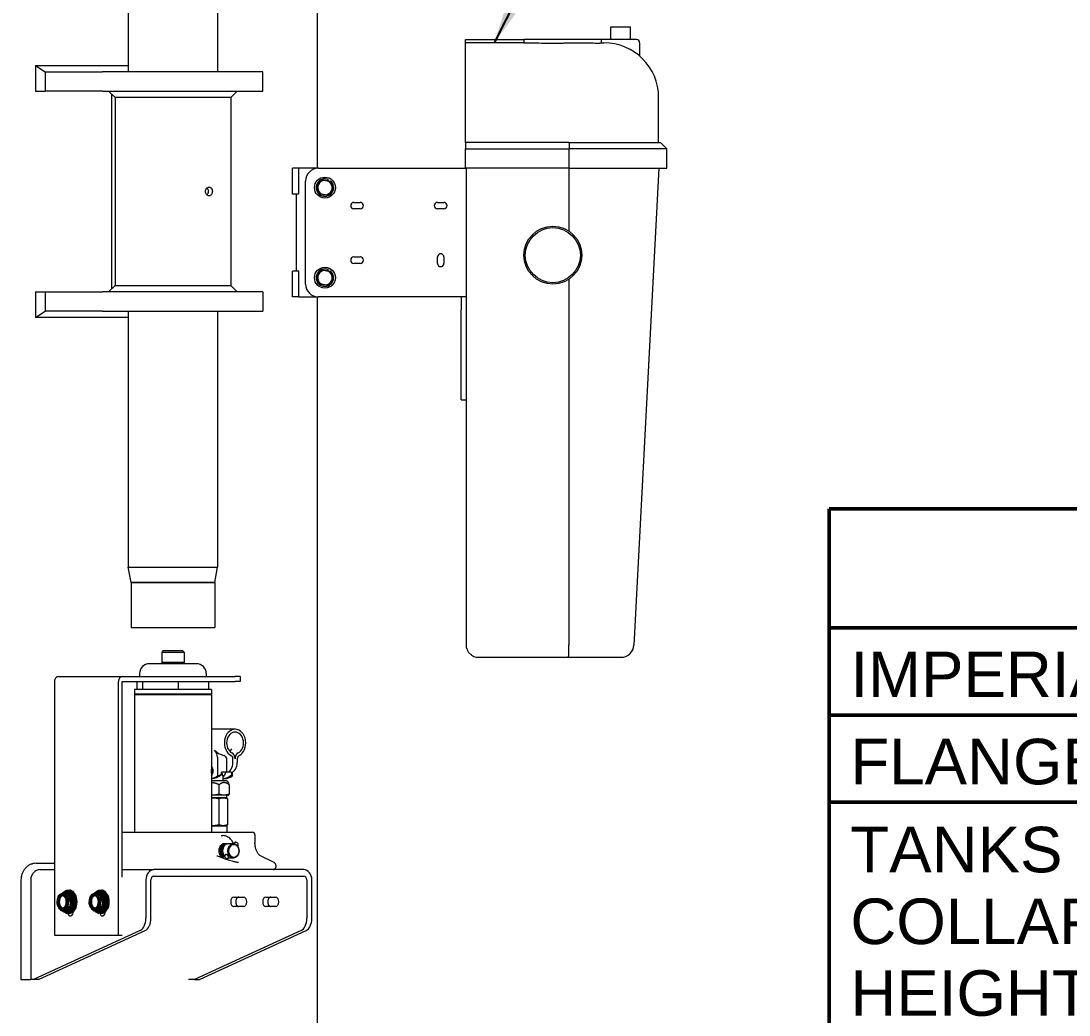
# Model space of a CAD drawing. Header units: inches. Extents: x 17 to 469, y 7 to 301.
# Drawn here: x 369.28 to 410.02, y 75.83 to 114.45 of the extents above; entities that cross this region are included whole.
import ezdxf
from ezdxf.enums import TextEntityAlignment as Align

# ---------------------------------------------------------------- set-up
doc = ezdxf.new("R2010")
doc.units = ezdxf.units.IN
doc.header["$LTSCALE"] = 14
doc.header["$MEASUREMENT"] = 0
doc.layers.get('0').update_dxf_attribs({"lineweight": 25})
for name, color, linetype, lineweight in [('Sketch Geometry(MEMCOR)', 7, 'Continuous', 50), ('Symbol (ANSI)', 7, 'Continuous', 25), ('Symbols(MEMCOR)', 7, 'Continuous', 25), ('Visible (ANSI)', 7, 'Continuous', 50)]:
    doc.layers.add(name, color=color, linetype=linetype, lineweight=lineweight)
doc.styles.add('MEMCOR', font='arial.ttf')
doc.styles.add('MEMCOR Medium', font='arial.ttf')
doc.dimstyles.new('Default (ANSI)$7', dxfattribs={"dimscale": 14, "dimtxt": 0.15, "dimasz": 0.098425, "dimexe": 0.125, "dimexo": 0.0625, "dimgap": 0.031496, "dimtad": 0, "dimtih": 1, "dimtoh": 1, "dimdec": 4, "dimrnd": 1e-08, "dimzin": 3, "dimdsep": 46, "dimlunit": 5, "dimtxsty": 'MEMCOR Medium', "dimcen": 0.09, "dimdle": 0.393701, "dimclrd": 256, "dimclre": 256, "dimclrt": 256, "dimadec": 0, "dimazin": 1, "dimtfac": 0.8, "dimtofl": 0, "dimtmove": 0, "dimatfit": 3, "dimfxl": 1, "dimfrac": 1, "dimtolj": 1, "dimtzin": 4, "dimlwd": -1, "dimlwe": -1, "dimarcsym": 0})

# ---------------------------------------------------------------- blocks, each defined once
blk = doc.blocks.new('NOTES')
at = {"layer": 'Sketch Geometry(MEMCOR)'}
for p, q in [((-2.075, 1.85), (2.075, 1.85)), ((-2.075, -1.85), (-2.075, 1.85)), ((-2.075, 1.55), (2.075, 1.55)), ((-2.075, 1.33), (2.075, 1.33)), ((-2.075, 1.11), (2.075, 1.11)), ((-2.075, 1.11), (2.075, 1.11))]:
    blk.add_line(p, q, dxfattribs=at)
at = {"layer": 'Symbols(MEMCOR)', "color": 7, "insert": (-2.0218, 1.49), "char_height": 0.114972, "attachment_point": 1, "style": 'MEMCOR'}
blk.add_mtext('\\fArial|b0|i0;IMPERIAL CONNECTIONS', dxfattribs=at)
at = {"layer": 'Symbols(MEMCOR)', "color": 7, "insert": (-2.0218, 1.27), "char_height": 0.114972, "width": 3.913787, "attachment_point": 1, "style": 'MEMCOR'}
blk.add_mtext('\\fArial|b0|i0;FLANGES CONFORM TO ANSI B16.5, CLASS 150', dxfattribs=at)
at = {"layer": 'Symbols(MEMCOR)', "color": 7, "insert": (-2.0218, 1.048), "char_height": 0.114972, "width": 4.125148, "attachment_point": 1, "line_spacing_factor": 0.944221, "style": 'MEMCOR'}
blk.add_mtext('\\fArial|b0|i0;TANKS ARE SHIPPED WITH LEGS IN THE COLLAPSED POSITION TO REDUCE OVERALL HEIGHT AND ASSIST TANK ACCESS. TANK MUST BE INSTALLED WITH LEGS IN EXTENDED POSITION.', dxfattribs=at)
at = {"layer": 'Symbols(MEMCOR)', "color": 7, "style": 'MEMCOR'}
for tag, p in [('@Special_Notes', (-2.0218, -1.4827)), ('@Special_Notes1', (-2.0218, -1.6773))]:
    blk.add_attdef(tag, text='', height=0.115, dxfattribs=at).set_placement(p, align=Align.TOP_LEFT)

msp = doc.modelspace()

# ---------------------------------------------------------------- linework, layer by layer
at = {"layer": 'Visible (ANSI)', "linetype": 'Continuous', "lineweight": 18}
for p, q in [((373.450373, 122.979368), (373.450373, 112.479368)), ((376.920373, 122.979368), (376.920373, 112.479368)), ((380.801093, 108.729368), (380.801093, 116.229368)), ((392.203096, 113.729368), (392.203096, 114.229368)), ((392.203096, 114.229368), (392.953096, 114.229368)), ((392.953096, 114.229368), (392.953096, 113.729368)), ((386.564462, 113.729368), (388.822904, 113.729368)), ((386.564462, 113.604368), (386.564462, 113.729368)), ((391.828096, 113.729368), (388.822904, 113.729368)), ((388.822904, 113.729368), (388.822904, 113.601685)), ((391.828096, 113.729368), (391.828096, 113.600494)), ((393.203096, 113.729368), (391.828096, 113.729368)), ((386.564462, 111.479368), (386.564462, 113.604368)), ((387.679262, 113.604368), (386.564462, 113.604368)), ((391.828096, 113.604368), (391.940727, 113.604368)), ((393.328096, 113.604368), (393.328096, 113.088974)), ((369.844239, 112.727972), (369.844239, 111.729368)), ((369.844239, 112.727972), (373.450373, 112.727972)), ((369.844239, 112.727972), (370.223395, 112.479368)), ((370.223395, 112.479368), (372.448909, 112.479368)), ((370.223395, 112.479368), (370.223395, 111.729368)), ((378.685373, 112.479368), (372.448909, 112.479368)), ((378.685373, 111.729368), (378.685373, 112.479368)), ((369.844239, 111.729368), (370.223395, 111.729368)), ((372.448909, 111.729368), (370.223395, 111.729368)), ((372.448909, 111.729368), (378.685373, 111.729368)), ((372.935373, 111.479368), (372.685373, 111.729368)), ((377.435373, 111.479368), (377.685373, 111.729368)), ((372.807765, 104.05176), (372.807765, 111.606976)), ((372.935373, 111.479368), (372.935373, 104.179368)), ((377.435373, 111.479368), (372.935373, 111.479368)), ((377.435373, 111.479368), (377.435373, 104.179368)), ((386.564462, 109.729368), (386.564462, 111.479368)), ((394.065727, 109.729368), (394.065727, 111.479368)), ((386.564462, 109.729368), (386.564462, 109.479368)), ((390.580869, 109.729368), (386.564462, 109.729368)), ((390.580869, 109.729368), (394.137127, 109.729368)), ((394.137127, 109.729368), (394.387127, 109.479368)), ((386.564462, 108.729368), (386.564462, 109.479368)), ((386.564462, 109.479368), (390.592855, 109.479368)), ((390.592855, 108.729368), (390.592855, 109.479368)), ((394.387127, 109.479368), (390.592855, 109.479368)), ((394.387127, 108.729368), (394.387127, 109.479368)), ((380.082462, 108.729368), (379.839349, 108.729368)), ((379.839349, 107.729368), (379.839349, 108.729368)), ((380.844654, 108.729368), (380.082462, 108.729368)), ((380.082462, 107.729368), (380.082462, 108.729368)), ((380.844654, 108.729368), (386.203096, 108.729368)), ((386.203096, 108.729368), (386.564462, 108.729368)), ((390.592855, 108.729368), (386.564462, 108.729368)), ((386.578096, 108.729368), (386.578096, 106.324357)), ((390.578096, 108.729368), (390.578096, 106.289782)), ((390.592855, 108.729368), (394.387127, 108.729368)), ((394.078096, 108.729368), (393.103029, 90.203089)), ((380.344654, 104.229368), (380.344654, 108.229368)), ((381.226123, 108.292922), (381.197969, 108.245492)), ((381.295919, 108.226348), (381.306955, 108.24494)), ((380.082462, 107.729368), (379.839349, 107.729368)), ((379.969654, 107.729368), (379.969654, 104.729368)), ((382.219654, 107.404368), (382.469654, 107.404368)), ((382.469654, 107.154368), (382.219654, 107.154368)), ((385.469654, 107.404368), (385.719654, 107.404368)), ((385.719654, 107.154368), (385.469654, 107.154368)), ((386.578096, 106.324357), (386.578096, 103.729368)), ((382.219654, 105.284368), (382.469654, 105.284368)), ((385.469654, 105.034368), (385.469654, 105.284368)), ((385.719654, 105.284368), (385.719654, 105.034368)), ((380.082462, 104.729368), (379.839349, 104.729368)), ((379.839349, 103.729368), (379.839349, 104.729368)), ((380.082462, 103.729368), (380.082462, 104.729368)), ((381.226123, 104.792922), (381.197969, 104.745492)), ((381.295919, 104.726348), (381.306955, 104.74494)), ((382.469654, 105.034368), (382.219654, 105.034368)), ((390.578096, 104.418954), (390.578096, 90.209686)), ((369.844239, 103.929368), (370.223395, 103.929368)), ((369.844239, 103.929368), (369.844239, 102.930765)), ((370.223395, 103.929368), (372.448909, 103.929368)), ((370.223395, 103.929368), (370.223395, 103.179368)), ((378.685373, 103.929368), (372.448909, 103.929368)), ((372.935373, 104.179368), (372.685373, 103.929368)), ((372.935373, 104.179368), (377.435373, 104.179368)), ((377.435373, 104.179368), (377.685373, 103.929368)), ((378.685373, 103.929368), (378.685373, 103.179368)), ((380.082462, 103.729368), (379.839349, 103.729368)), ((380.082462, 103.729368), (380.844654, 103.729368)), ((380.801093, 51.479368), (380.801093, 103.729368)), ((386.203096, 103.729368), (380.844654, 103.729368)), ((386.578096, 103.729368), (386.203096, 103.729368)), ((386.390596, 103.729368), (386.390596, 103.229368)), ((386.578096, 103.729368), (386.578096, 90.229368)), ((369.844239, 102.930765), (370.223395, 103.179368)), ((372.448909, 103.179368), (370.223395, 103.179368)), ((372.448909, 103.179368), (378.685373, 103.179368)), ((373.450373, 103.179368), (373.450373, 93.229368)), ((376.920373, 103.179368), (376.920373, 93.229368)), ((386.390596, 100.229368), (386.390596, 103.229368)), ((373.450373, 102.930765), (369.844239, 102.930765)), ((386.390596, 99.729368), (386.390596, 100.229368)), ((386.390596, 99.729368), (386.578096, 99.729368)), ((373.450373, 93.229368), (376.920373, 93.229368)), ((373.450373, 93.229368), (376.909459, 93.229368)), ((373.560373, 92.639368), (373.450373, 93.229368)), ((376.810373, 92.639368), (376.920373, 93.229368)), ((376.909459, 93.229368), (376.920373, 93.229368)), ((373.560373, 92.639368), (376.810373, 92.639368)), ((373.560373, 92.639368), (373.560373, 90.889368)), ((376.810373, 92.639368), (373.560373, 92.639368)), ((376.810373, 92.639368), (376.810373, 90.889368)), ((373.560373, 90.889368), (376.810373, 90.889368)), ((390.578096, 90.209686), (390.578096, 90.209647)), ((374.797873, 89.979368), (374.747873, 89.929368)), ((374.747873, 89.929368), (375.622873, 89.929368)), ((374.747873, 89.929368), (374.747873, 89.529368)), ((375.572873, 89.979368), (374.797873, 89.979368)), ((375.572873, 89.979368), (375.622873, 89.929368)), ((375.622873, 89.929368), (375.622873, 89.529368)), ((387.078096, 89.729368), (390.563171, 89.729368)), ((390.563171, 89.729368), (392.60372, 89.729368)), ((376.103999, 89.479368), (374.266748, 89.479368)), ((375.622873, 89.529368), (374.747873, 89.529368)), ((374.797873, 89.479368), (374.747873, 89.529368)), ((375.572873, 89.479368), (375.622873, 89.529368)), ((370.724987, 88.979368), (373.218868, 88.979368)), ((373.218868, 88.979368), (377.605084, 88.979368)), ((373.891748, 89.104368), (373.891748, 88.979368)), ((376.478999, 89.104368), (376.478999, 88.979368)), ((377.793349, 88.979368), (377.605084, 88.979368)), ((377.793349, 88.979368), (377.793349, 88.791868)), ((370.578359, 88.791829), (370.578359, 78.931759)), ((373.072241, 78.931759), (373.072241, 88.791829)), ((373.218837, 81.19029), (373.218837, 88.791829)), ((373.218868, 88.791868), (377.605084, 88.791868)), ((374.017489, 88.479368), (373.691623, 88.479368)), ((373.691623, 88.479368), (373.691623, 88.291868)), ((373.794894, 88.479368), (373.794894, 88.791868)), ((374.017489, 88.479368), (374.017489, 88.791868)), ((375.407968, 88.479368), (374.017489, 88.479368)), ((375.407968, 88.479368), (375.407968, 88.791868)), ((376.575852, 88.479368), (375.407968, 88.479368)), ((376.575852, 88.479368), (376.575852, 88.791868)), ((376.679123, 88.479368), (376.575852, 88.479368)), ((376.679123, 88.479368), (376.679123, 88.291868)), ((377.793349, 88.791868), (377.605084, 88.791868)), ((376.679123, 88.291868), (373.691623, 88.291868)), ((376.679123, 88.271868), (373.691623, 88.271868)), ((373.691623, 88.271868), (373.691623, 82.935618)), ((373.816623, 88.271868), (373.816623, 88.291868)), ((376.554123, 88.271868), (376.554123, 88.291868)), ((376.679123, 88.271868), (376.679123, 82.935618)), ((377.601954, 86.935618), (376.679123, 86.935618)), ((376.918524, 85.848715), (376.918524, 85.121195)), ((377.28215, 85.270618), (377.28215, 85.78141)), ((377.515951, 85.645618), (377.515951, 85.78141)), ((377.687957, 85.78141), (377.687957, 85.645618)), ((377.073109, 85.174717), (377.073109, 85.270618)), ((377.28215, 85.270618), (377.073109, 85.270618)), ((377.454156, 85.270618), (377.28215, 85.270618)), ((377.454156, 85.270618), (377.477715, 85.270618)), ((377.477715, 85.174717), (377.477715, 85.270618)), ((377.495136, 85.121195), (377.495136, 85.276423)), ((376.679123, 85.020618), (376.698247, 85.020618)), ((377.27555, 84.935618), (376.679123, 84.935618)), ((376.6818, 85.020618), (376.6818, 84.935618)), ((376.975831, 84.780474), (376.975831, 84.412194)), ((377.1193, 85.137666), (377.1193, 84.935618)), ((377.1193, 85.020618), (377.188856, 85.020618)), ((377.27555, 84.935618), (377.34299, 84.855246)), ((377.370806, 84.780474), (377.370806, 84.412194)), ((376.740703, 84.373118), (376.679123, 84.373118)), ((377.173318, 84.373118), (376.740703, 84.373118)), ((377.33805, 84.373118), (377.173318, 84.373118)), ((377.27555, 84.273118), (377.27555, 84.373118)), ((377.33805, 84.373118), (377.34299, 84.37597)), ((376.763539, 84.273118), (376.679123, 84.273118)), ((377.134351, 84.273118), (376.763539, 84.273118)), ((376.965077, 84.239624), (376.965077, 83.219112)), ((377.27555, 84.273118), (377.134351, 84.273118)), ((377.27555, 84.273118), (377.279784, 84.270673)), ((377.303626, 84.239624), (377.303626, 83.219112)), ((376.679123, 83.185618), (376.763539, 83.185618)), ((376.763539, 83.185618), (377.134351, 83.185618)), ((377.134351, 83.185618), (377.27555, 83.185618)), ((377.27555, 83.185618), (377.279784, 83.188063)), ((377.27555, 83.185618), (377.27555, 82.935618)), ((373.218837, 82.935618), (374.91117, 82.935618)), ((374.91117, 82.935618), (378.273112, 82.935618)), ((377.061777, 82.801243), (377.119479, 82.801243)), ((378.373112, 82.835618), (378.373112, 82.535149)), ((377.187821, 82.488743), (377.181826, 82.488743)), ((377.235781, 82.488743), (377.229786, 82.488743)), ((377.28374, 82.488743), (377.277745, 82.488743)), ((377.537204, 82.488743), (377.325704, 82.488743)), ((377.600579, 82.54403), (377.556505, 82.487658)), ((377.726627, 82.44548), (377.694361, 82.404211)), ((377.225344, 82.064095), (377.151389, 81.969506)), ((377.351391, 81.965546), (377.283719, 81.878992)), ((377.537204, 81.926243), (377.349684, 81.926243)), ((378.600039, 82.012498), (379.101804, 81.768029)), ((369.864674, 81.72648), (370.578359, 81.72648)), ((379.180117, 81.63029), (379.180117, 81.579368)), ((369.278445, 81.079368), (369.278445, 77.213572)), ((369.661176, 81.079368), (369.661176, 77.213572)), ((370.02138, 81.479368), (370.578359, 81.479368)), ((373.218837, 81.479368), (374.448282, 81.479368)), ((374.135543, 81.079368), (374.135543, 79.59087)), ((374.331005, 79.59087), (374.331005, 81.079368)), ((380.274287, 81.479368), (374.448282, 81.479368)), ((374.448282, 81.229368), (380.274287, 81.229368)), ((380.391565, 81.079368), (380.391565, 79.59087)), ((380.587026, 79.59087), (380.587026, 81.079368)), ((377.546981, 80.416868), (377.93665, 80.416868)), ((378.793922, 80.416868), (379.183591, 80.416868)), ((371.31873, 79.917541), (371.31873, 79.869259)), ((372.565671, 79.917541), (372.565671, 79.869259)), ((377.93665, 80.041868), (377.546981, 80.041868)), ((379.183591, 80.041868), (378.793922, 80.041868)), ((373.909335, 79.110056), (369.765016, 77.213572)), ((369.960478, 77.213572), (374.104797, 79.110056)), ((380.165357, 79.110056), (376.021038, 77.213572)), ((376.216499, 77.213572), (380.360818, 79.110056)), ((370.578359, 78.931759), (373.072241, 78.931759)), ((373.072241, 78.931759), (373.206572, 78.931759)), ((369.278445, 77.213572), (369.661176, 77.213572)), ((369.765016, 77.213572), (369.661176, 77.213572)), ((369.960478, 77.213572), (369.765016, 77.213572)), ((376.021038, 77.213572), (375.790532, 77.213572)), ((376.021038, 77.213572), (376.216499, 77.213572))]:
    msp.add_line(p, q, dxfattribs=at)
at = {"layer": 'Visible (ANSI)'}
for p, q in [((371.125047, 80.54356), (370.974227, 80.54356)), ((371.156628, 80.635368), (371.09408, 80.635368)), ((371.269434, 80.316295), (371.118614, 80.316295)), ((371.125047, 80.54356), (371.197241, 80.429928)), ((371.197241, 80.429928), (371.269434, 80.316295)), ((371.269434, 80.316295), (371.244176, 80.159199)), ((372.371988, 80.54356), (372.221168, 80.54356)), ((372.403569, 80.635368), (372.341021, 80.635368)), ((372.516375, 80.316295), (372.365555, 80.316295)), ((372.371988, 80.54356), (372.444181, 80.429928)), ((372.444181, 80.429928), (372.516375, 80.316295)), ((372.516375, 80.316295), (372.491117, 80.159199)), ((371.024015, 79.915176), (370.873195, 79.915176)), ((371.121467, 79.95864), (371.024015, 79.915176)), ((371.218918, 80.002104), (371.068098, 80.002104)), ((371.218918, 80.002104), (371.121467, 79.95864)), ((371.244176, 80.159199), (371.218918, 80.002104)), ((372.270956, 79.915176), (372.120136, 79.915176)), ((372.368407, 79.95864), (372.270956, 79.915176)), ((372.465859, 80.002104), (372.315039, 80.002104)), ((372.465859, 80.002104), (372.368407, 79.95864)), ((372.491117, 80.159199), (372.465859, 80.002104)), ((371.156628, 79.823368), (371.09408, 79.823368)), ((372.403569, 79.823368), (372.341021, 79.823368))]:
    msp.add_line(p, q, dxfattribs=at)
at = {"layer": 'Visible (ANSI)', "linetype": 'Continuous', "lineweight": 18}
for centre, radius in [((381.094654, 107.979368), 0.406), ((389.953096, 105.354368), 1.125), ((389.953096, 105.354368), 1.069494), ((381.094654, 104.479368), 0.406)]:
    msp.add_circle(centre, radius, dxfattribs=at)
for centre, radius, start, end in [((393.203096, 113.604368), 0.125, 0, 90), ((391.940727, 111.479368), 2.125, 0, 90), ((380.844654, 108.229368), 0.5, 90, 180), ((381.094654, 107.979368), 0.34, 67.2522657, 51.3607793), ((381.094654, 107.979368), 0.281, 138.9411326, 198.9411326), ((381.094654, 107.979368), 0.281, 78.9411326, 138.9411326), ((381.094654, 107.979368), 0.281, 18.9411326, 78.9411326), ((381.094654, 107.979368), 0.281, 318.9411326, 18.9411326), ((381.094654, 107.979368), 0.281, 198.9411326, 258.9411326), ((381.094654, 107.979368), 0.281, 258.9411326, 318.9411326), ((382.219654, 107.279368), 0.125, 90, 270), ((382.469654, 107.279368), 0.125, 270, 90), ((385.469654, 107.279368), 0.125, 90, 270), ((385.719654, 107.279368), 0.125, 270, 90), ((382.219654, 105.159368), 0.125, 90, 270), ((382.469654, 105.159368), 0.125, 270, 90), ((385.594654, 105.284368), 0.125, 0, 180), ((381.094654, 104.479368), 0.34, 67.2522657, 51.3607793), ((381.094654, 104.479368), 0.281, 78.9411326, 138.9411326), ((381.094654, 104.479368), 0.281, 18.9411326, 78.9411326), ((385.594654, 105.034368), 0.125, 180, 0), ((381.094654, 104.479368), 0.281, 138.9411326, 198.9411326), ((381.094654, 104.479368), 0.281, 198.9411326, 258.9411326), ((381.094654, 104.479368), 0.281, 258.9411326, 318.9411326), ((381.094654, 104.479368), 0.281, 318.9411326, 18.9411326), ((380.844654, 104.229368), 0.5, 180, 270), ((392.60372, 90.229368), 0.5, 270, 356.9872125), ((374.266748, 89.104368), 0.375, 90, 180), ((376.103999, 89.104368), 0.375, 0, 90), ((378.273112, 82.835618), 0.1, 0, 90), ((379.080117, 81.579368), 0.1, 270, 0)]:
    msp.add_arc(centre, radius, start, end, dxfattribs=at)
for centre, major_axis, ratio, start_param, end_param in [((387.679262, 111.479368), (22.766058, 0), 0.093340709, 1.520540653, 1.570796327), ((370.724987, 88.791829), (0, 0.187539), 0.781847028, 0, 1.570796327), ((373.218868, 88.791829), (0, 0.187539), 0.781847028, 0, 1.570796327), ((373.218868, 88.791829), (0, 0.0000394), 0.781847028, 0, 1.570796327), ((377.601954, 86.404368), (0, -0.53125), 0.781847028, 0.381636227, 5.90154908), ((377.601954, 86.404368), (0, -0.42125), 0.781847028, 0.381636227, 5.90154908), ((377.436735, 86.404368), (0.746575, 0), 0.711583053, 3.710622245, 4.330752753), ((376.215865, 85.848715), (0.702659, 0), 0.711583053, 0, 0.569029591), ((377.406492, 85.78141), (0, 0.25), 0.781847028, 4.71238898, 5.90154908), ((377.797416, 85.78141), (0, 0.25), 0.781847028, 0.381636227, 1.570796327), ((377.085405, 85.78141), (0.196744, 0), 0.711583053, 0, 1.1891601), ((377.28215, 85.645618), (0, -0.375), 0.623470308, 0, 1.570796327), ((377.406492, 85.78141), (0, 0.14), 0.781847028, 4.71238898, 5.90154908), ((377.454156, 85.645618), (0, -0.375), 0.623470308, 0, 1.570796327), ((377.797416, 85.78141), (0, 0.14), 0.781847028, 0.381636227, 1.570796327), ((376.612244, 85.308695), (0, -0.21875), 0.623470308, 0.512518359, 2.629074294), ((376.548719, 85.308695), (0, -0.21875), 0.623470308, 1.273575503, 1.86801715), ((376.698247, 86.270618), (0, -1.25), 0.623470308, 0, 0.50179497), ((376.228162, 86.270618), (1.756647, 0), 0.711583054, 5.116280817, 5.214183953), ((376.90055, 85.308695), (0.206475, -0.206475), 0.349901141, 0.336586746, 0.998464863), ((377.102853, 85.308695), (0, -0.21875), 0.623470308, 0.120888034, 1.395839241), ((377.102853, 86.270618), (0, -1.25), 0.623470308, 0.021105483, 0.50179497), ((377.572939, 86.270618), (0, 1.25), 0.15837672, 2.63979766, 2.737700795), ((376.612244, 86.270618), (0, -1.25), 0.623470308, 0.085921055, 0.403891833), ((377.188856, 86.270618), (0, -1.25), 0.623470308, 0, 0.403891833), ((377.663603, 82.494755), (0.063024, -0.049275), 0.440860083, 0, 3.141592633), ((377.214413, 81.920231), (0.063024, -0.049275), 0.440860083, 0.263904863, 4.216247104), ((374.448282, 81.079368), (0, 0.4), 0.781847028, 0, 1.570796327), ((374.448282, 81.079368), (0, 0.15), 0.781847028, 0, 1.570796327), ((380.274287, 81.079368), (0, 0.4), 0.781847028, 4.71238898, 6.283185307), ((380.274287, 81.079368), (0, 0.15), 0.781847028, 4.71238898, 6.283185307), ((371.20183, 80.494259), (0, 0.1875), 0.623470308, 5.000096237, 7.002005015), ((372.44877, 80.494259), (0, 0.1875), 0.623470308, 5.000096237, 7.002005015), ((377.546981, 80.229368), (0, -0.1875), 0.623470308, 3.141592654, 6.283185307), ((377.742443, 80.229368), (0, 0.1875), 0.623470308, 0, 3.141592654), ((377.93665, 80.229368), (0, 0.1875), 0.623470308, 3.141592654, 6.283185307), ((378.793922, 80.229368), (0, -0.1875), 0.623470308, 3.141592654, 6.283185307), ((378.989384, 80.229368), (0, 0.1875), 0.623470308, 0, 3.141592654), ((379.183591, 80.229368), (0, 0.1875), 0.623470308, 3.141592654, 6.283185307), ((371.20183, 79.869259), (0, -0.1875), 0.623470308, 4.959101866, 7.853981634), ((372.44877, 79.869259), (0, -0.1875), 0.623470308, 4.959101866, 7.853981634), ((373.823808, 79.59087), (0, -0.5), 0.623470308, 0.277922798, 1.570796327), ((374.019269, 79.59087), (0, -0.5), 0.623470308, 0.277922798, 1.570796327), ((380.079829, 79.59087), (0, -0.5), 0.623470308, 0.277922798, 1.570796327), ((380.275291, 79.59087), (0, -0.5), 0.623470308, 0.277922798, 1.570796327)]:
    msp.add_ellipse(centre, major_axis=major_axis, ratio=ratio, start_param=start_param, end_param=end_param, dxfattribs=at)
for centre, major_axis in [((377.537204, 82.207493), (0, -0.28125)), ((377.555909, 82.207493), (0, 0.25125))]:
    msp.add_ellipse(centre, major_axis=major_axis, ratio=0.781847028, dxfattribs=at)
at = {"layer": 'Visible (ANSI)'}
for centre, major_axis, start_param, end_param in [((371.09408, 80.229368), (0, 0.406), 2.455727496, 7.036934419), ((372.341021, 80.229368), (0, 0.406), 2.455727496, 7.036934419), ((370.904088, 80.229368), (0, -0.281), 4.460007672, 5.507205223), ((370.904088, 80.229368), (0, 0.281), 0.271217467, 1.318415019), ((370.904088, 80.229368), (0, 0.281), 5.507205223, 6.554402775), ((370.904088, 80.229368), (0, 0.281), 4.460007672, 5.507205223), ((371.156628, 80.229368), (0, 0.406), 3.141592654, 6.283185307), ((371.09408, 80.229368), (0, 0.281), 5.109219908, 5.905190539), ((371.09408, 80.229368), (0, -0.281), 0.849257209, 1.787572828), ((372.151029, 80.229368), (0, -0.281), 4.460007672, 5.507205223), ((372.151029, 80.229368), (0, 0.281), 0.271217467, 1.318415019), ((372.151029, 80.229368), (0, 0.281), 5.507205223, 6.554402775), ((372.151029, 80.229368), (0, 0.281), 4.460007672, 5.507205223), ((372.403569, 80.229368), (0, 0.406), 3.141592654, 6.283185307), ((372.341021, 80.229368), (0, 0.281), 5.109219908, 5.905190539), ((372.341021, 80.229368), (0, -0.281), 0.849257209, 1.787572828), ((370.904088, 80.229368), (0, -0.281), 5.507205223, 6.554402775), ((370.904088, 80.229368), (0, -0.281), 0.271217467, 1.318415019), ((371.09408, 80.229368), (0, -0.281), 0.026087156, 0.516347778), ((372.151029, 80.229368), (0, -0.281), 5.507205223, 6.554402775), ((372.151029, 80.229368), (0, -0.281), 0.271217467, 1.318415019), ((372.341021, 80.229368), (0, -0.281), 0.026087156, 0.516347778)]:
    msp.add_ellipse(centre, major_axis=major_axis, ratio=0.623470308, start_param=start_param, end_param=end_param, dxfattribs=at)
at = {"layer": 'Visible (ANSI)', "linetype": 'Continuous', "lineweight": 18}
for points, knots in [([(388.822904, 113.601685), (388.905889, 113.60111), (388.989058, 113.600505), (389.370176, 113.597838), (389.6676, 113.596213), (389.953933, 113.596213), (390.068285, 113.596213), (390.187351, 113.596453), (390.308326, 113.596973)], [26.213517074, 26.213517074, 26.213517074, 26.213517074, 26.824810769, 26.824810769, 29.016237352, 29.016237352, 29.016237352, 29.891417752, 29.891417752, 29.891417752, 29.891417752]), ([(390.308326, 113.596973), (390.365647, 113.59728), (390.422699, 113.59763), (390.522757, 113.598571), (390.56557, 113.59905), (390.60771, 113.599553)], [-55.1561514955, -55.1561514955, -55.1561514955, -55.1561514955, -54.7075950751, -54.7075950751, -54.3637081452, -54.3637081452, -54.3637081452, -54.3637081452]), ([(390.60771, 113.599553), (390.650914, 113.600091), (390.693814, 113.600459), (391.021034, 113.602702), (391.272398, 113.601027), (391.547979, 113.597957), (391.635699, 113.596645), (391.739792, 113.596139), (391.772231, 113.596267), (391.811229, 113.597572), (391.822351, 113.598443), (391.827536, 113.599853), (391.828096, 113.600173), (391.828096, 113.600494)], [-37.914858437, -37.914858437, -37.914858437, -37.914858437, -37.674676988, -37.674676988, -36.064935499, -36.064935499, -35.345048353, -35.345048353, -34.968662607, -34.968662607, -34.699552539, -34.699552539, -34.624049898, -34.624049898, -34.624049898, -34.624049898]), ([(376.588181, 107.657493), (376.571301, 107.657493), (376.553087, 107.66181), (376.519208, 107.679353), (376.503554, 107.692579), (376.478671, 107.723089), (376.467782, 107.742411), (376.453292, 107.784755), (376.449703, 107.807778), (376.449703, 107.850958), (376.453292, 107.873982), (376.467782, 107.916325), (376.478671, 107.935647), (376.503554, 107.966157), (376.519208, 107.979384), (376.553087, 107.996927), (376.571301, 108.001243), (376.588181, 108.001243)], [0.658064209, 0.658064209, 0.658064209, 0.658064209, 0.822580166, 0.822580166, 0.987096123, 0.987096123, 1.15161227, 1.15161227, 1.316128418, 1.316128418, 1.480644565, 1.480644565, 1.645160712, 1.645160712, 1.809676669, 1.809676669, 1.974192626, 1.974192626, 1.974192626, 1.974192626]), ([(376.568338, 107.829368), (376.568338, 107.85096), (376.565203, 107.873985), (376.552353, 107.916328), (376.542627, 107.935648), (376.525578, 107.958561), (376.519087, 107.965708), (376.511996, 107.972037)], [0, 0, 0, 0, 0.1645336651, 0.1645336651, 0.3290673301, 0.3290673301, 0.4116756499, 0.4116756499, 0.4116756499, 0.4116756499]), ([(376.588181, 108.001243), (376.605061, 108.001243), (376.622849, 107.996927), (376.655183, 107.979384), (376.669742, 107.966157), (376.692567, 107.935647), (376.70236, 107.916325), (376.715302, 107.873982), (376.718462, 107.850958), (376.718462, 107.829368), (376.718462, 107.807778), (376.715302, 107.784755), (376.70236, 107.742411), (376.692567, 107.723089), (376.669742, 107.692579), (376.655183, 107.679353), (376.622849, 107.66181), (376.605061, 107.657493), (376.588181, 107.657493)], [1.974192626, 1.974192626, 1.974192626, 1.974192626, 2.138708584, 2.138708584, 2.303224541, 2.303224541, 2.467740688, 2.467740688, 2.632256835, 2.632256835, 2.632256835, 2.796772982, 2.796772982, 2.961289129, 2.961289129, 3.125805087, 3.125805087, 3.290321044, 3.290321044, 3.290321044, 3.290321044]), ([(376.511996, 107.686699), (376.519087, 107.693028), (376.525578, 107.700175), (376.542627, 107.723088), (376.552353, 107.742408), (376.565203, 107.784751), (376.568338, 107.807776), (376.568338, 107.829368)], [2.2208606017, 2.2208606017, 2.2208606017, 2.2208606017, 2.3034689215, 2.3034689215, 2.4680025866, 2.4680025866, 2.6325362516, 2.6325362516, 2.6325362516, 2.6325362516]), ([(386.578096, 90.229368), (386.578096, 90.225559), (386.57814, 90.22175), (386.578314, 90.214133), (386.578444, 90.210326), (386.578619, 90.206521)], [0, 0, 0, 0, 0.02179182287, 0.02179182287, 0.04358364573, 0.04358364573, 0.04358364573, 0.04358364573]), ([(386.578619, 90.206521), (386.579815, 90.180368), (386.583105, 90.154186), (386.597978, 90.08171), (386.614021, 90.038102), (386.654708, 89.959756), (386.678937, 89.925608), (386.733767, 89.864376), (386.764715, 89.83785), (386.826064, 89.796073), (386.856765, 89.779748), (386.949875, 89.741493), (387.014097, 89.729368), (387.078096, 89.729368)], [0, 0, 0, 0, 0.149800817, 0.149800817, 0.428588717, 0.428588717, 0.707376616, 0.707376616, 1.001725402, 1.001725402, 1.272561917, 1.272561917, 1.806967326, 1.806967326, 1.806967326, 1.806967326]), ([(390.563171, 89.729368), (390.563178, 89.729368), (390.563185, 89.729368), (390.564882, 89.729461), (390.566606, 89.740525), (390.570055, 89.785166), (390.571736, 89.819973), (390.574642, 89.908987), (390.575837, 89.962333), (390.577532, 90.080718), (390.578015, 90.14462), (390.578096, 90.209647)], [-0.001946091, -0.001946091, -0.001946091, -0.001946091, 0, 0, 0.46111037, 0.46111037, 0.957424131, 0.957424131, 1.453469453, 1.453469453, 1.949372756, 1.949372756, 1.949372756, 1.949372756]), ([(377.458567, 86.177392), (377.442922, 86.146108), (377.428957, 86.116707), (377.41321, 86.082969), (377.409169, 86.074285), (377.405448, 86.066342)], [-1.4535323267, -1.4535323267, -1.4535323267, -1.4535323267, -1.1705534431, -1.1705534431, -1.0610192667, -1.0610192667, -1.0610192667, -1.0610192667]), ([(377.548101, 82.488398), (377.542374, 82.501503), (377.536234, 82.51437), (377.501845, 82.580532), (377.466629, 82.62913), (377.384504, 82.709991), (377.337804, 82.742557), (377.239325, 82.786412), (377.188016, 82.798731), (377.130663, 82.801126), (377.125071, 82.801243), (377.119479, 82.801243)], [6.792789052, 6.792789052, 6.792789052, 6.792789052, 6.869887593, 6.869887593, 7.19791894, 7.19791894, 7.51893392, 7.51893392, 7.821340572, 7.821340572, 7.853981634, 7.853981634, 7.853981634, 7.853981634]), ([(377.181826, 82.488743), (377.163143, 82.488743), (377.144567, 82.485482), (377.108473, 82.472562), (377.091124, 82.462918), (377.051489, 82.432083), (377.030954, 82.407922), (376.998027, 82.349943), (376.986057, 82.316513), (376.973012, 82.245463), (376.972036, 82.208559), (376.981189, 82.136176), (376.991107, 82.101368), (377.021279, 82.037281), (377.041448, 82.008789), (377.088707, 81.963503), (377.115263, 81.946883), (377.147635, 81.935536), (377.151689, 81.934263), (377.155763, 81.933129)], [-16.493275383, -16.493275383, -16.493275383, -16.493275383, -16.30466323, -16.30466323, -16.114805784, -16.114805784, -15.838348084, -15.838348084, -15.556511065, -15.556511065, -15.277042507, -15.277042507, -15.000044981, -15.000044981, -14.716355137, -14.716355137, -14.439137821, -14.439137821, -14.399720504, -14.399720504, -14.399720504, -14.399720504]), ([(377.154565, 81.935283), (377.126431, 81.944305), (377.099895, 81.959888), (377.051934, 82.00334), (377.031115, 82.031238), (376.999594, 82.094397), (376.988964, 82.128842), (376.978286, 82.201003), (376.978497, 82.23806), (376.990072, 82.309523), (377.001299, 82.343235), (377.032901, 82.402318), (377.052911, 82.427245), (377.09965, 82.465947), (377.126011, 82.479091), (377.171862, 82.489021), (377.190438, 82.489782), (377.208797, 82.487367)], [-2.635296447, -2.635296447, -2.635296447, -2.635296447, -2.361659526, -2.361659526, -2.077179172, -2.077179172, -1.800507874, -1.800507874, -1.520293729, -1.520293729, -1.239659034, -1.239659034, -0.962969243, -0.962969243, -0.680307281, -0.680307281, -0.493131476, -0.493131476, -0.493131476, -0.493131476]), ([(377.229779, 82.488743), (377.223457, 82.488743), (377.217128, 82.488369), (377.183154, 82.484333), (377.156312, 82.473889), (377.107659, 82.440119), (377.086226, 82.417297), (377.051006, 82.36127), (377.037756, 82.328349), (377.022198, 82.258069), (377.019923, 82.221486), (377.026463, 82.148797), (377.035166, 82.113379), (377.063033, 82.047783), (377.082076, 82.01834), (377.118206, 81.98034), (377.132543, 81.968381), (377.14777, 81.95853)], [-11.987219716, -11.987219716, -11.987219716, -11.987219716, -11.923148901, -11.923148901, -11.642581456, -11.642581456, -11.36604087, -11.36604087, -11.08169527, -11.08169527, -10.803406962, -10.803406962, -10.525403075, -10.525403075, -10.242948778, -10.242948778, -10.080681516, -10.080681516, -10.080681516, -10.080681516]), ([(377.148179, 81.962265), (377.136473, 81.970354), (377.125321, 81.979714), (377.091726, 82.013552), (377.072332, 82.042165), (377.043353, 82.106465), (377.033966, 82.14147), (377.025904, 82.213929), (377.027421, 82.250708), (377.041511, 82.321449), (377.05401, 82.354672), (377.087886, 82.411849), (377.108793, 82.435459), (377.15675, 82.471086), (377.18343, 82.482543), (377.226271, 82.489192), (377.241593, 82.489361), (377.256752, 82.487367)], [-6.956605905, -6.956605905, -6.956605905, -6.956605905, -6.830041978, -6.830041978, -6.550339786, -6.550339786, -6.2735198, -6.2735198, -5.994604043, -5.994604043, -5.71184336, -5.71184336, -5.435473357, -5.435473357, -5.154205072, -5.154205072, -4.99963031, -4.99963031, -4.99963031, -4.99963031]), ([(377.277742, 82.488743), (377.275008, 82.488743), (377.272271, 82.488673), (377.24147, 82.487096), (377.213963, 82.478304), (377.163833, 82.447395), (377.141554, 82.42588), (377.10465, 82.372527), (377.090413, 82.341114), (377.072042, 82.272252), (377.068255, 82.235419), (377.072113, 82.162229), (377.079437, 82.126563), (377.104621, 82.059657), (377.122455, 82.029167), (377.150316, 81.996822), (377.156512, 81.990343), (377.162951, 81.98429)], [-7.47976339, -7.47976339, -7.47976339, -7.47976339, -7.452093404, -7.452093404, -7.168448934, -7.168448934, -6.891339244, -6.891339244, -6.611911602, -6.611911602, -6.329845298, -6.329845298, -6.053348763, -6.053348763, -5.771531572, -5.771531572, -5.69536334, -5.69536334, -5.69536334, -5.69536334]), ([(377.165518, 81.987575), (377.161956, 81.991054), (377.158472, 81.994667), (377.13266, 82.023051), (377.114213, 82.052836), (377.087557, 82.118764), (377.079441, 82.154179), (377.073922, 82.227463), (377.076906, 82.264646), (377.093862, 82.334267), (377.107388, 82.366113), (377.143095, 82.42081), (377.164945, 82.443177), (377.214386, 82.475868), (377.241613, 82.485637), (377.281291, 82.489156), (377.293055, 82.4889), (377.304711, 82.487367)], [-11.347608201, -11.347608201, -11.347608201, -11.347608201, -11.304939929, -11.304939929, -11.023965895, -11.023965895, -10.747518044, -10.747518044, -10.464034921, -10.464034921, -10.18538219, -10.18538219, -9.907760057, -9.907760057, -9.624926797, -9.624926797, -9.506023593, -9.506023593, -9.506023593, -9.506023593]), ([(377.325704, 82.488743), (377.2981, 82.488743), (377.270801, 82.481622), (377.22012, 82.454031), (377.197145, 82.433933), (377.158295, 82.38286), (377.142897, 82.352223), (377.12221, 82.284674), (377.117126, 82.248428), (377.118283, 82.175421), (377.124323, 82.139358), (377.147092, 82.070935), (377.163896, 82.039348), (377.185029, 82.012578), (377.185038, 82.012567), (377.185047, 82.012555)], [-2.972007741, -2.972007741, -2.972007741, -2.972007741, -2.693159029, -2.693159029, -2.416610786, -2.416610786, -2.135972908, -2.135972908, -1.8559664, -1.8559664, -1.579075232, -1.579075232, -1.295965315, -1.295965315, -1.295843483, -1.295843483, -1.295843483, -1.295843483]), ([(378.600039, 82.012498), (378.578381, 82.02305), (378.555858, 82.038922), (378.51158, 82.082473), (378.489914, 82.110125), (378.45058, 82.175771), (378.432927, 82.213728), (378.40385, 82.297033), (378.392424, 82.342365), (378.377056, 82.436852), (378.373112, 82.485999), (378.373112, 82.535149)], [3.436501174, 3.436501174, 3.436501174, 3.436501174, 3.691678735, 3.691678735, 3.946856297, 3.946856297, 4.202033858, 4.202033858, 4.457211419, 4.457211419, 4.71238898, 4.71238898, 4.71238898, 4.71238898]), ([(376.907135, 82.015653), (377.012706, 81.974104), (377.123506, 81.932734), (377.304357, 81.871864), (377.368946, 81.851226), (377.472499, 81.8215), (377.509204, 81.811539), (377.586797, 81.79261), (377.62921, 81.783331), (377.670266, 81.776943)], [0, 0, 0, 0, 1.112263874, 1.112263874, 1.693966538, 1.693966538, 1.998457896, 1.998457896, 2.318890088, 2.318890088, 2.318890088, 2.318890088]), ([(377.351379, 81.965553), (377.352867, 81.967479), (377.353452, 81.969902), (377.352936, 81.976657), (377.350968, 81.981906), (377.343985, 81.994303), (377.338983, 82.001475), (377.327811, 82.015764), (377.320938, 82.023782), (377.306144, 82.039237), (377.298206, 82.046657), (377.283175, 82.058711), (377.275056, 82.064163), (377.259487, 82.071523), (377.252015, 82.073403), (377.245714, 82.073403), (377.239413, 82.073403), (377.233493, 82.071523), (377.227652, 82.066739), (377.226434, 82.065476), (377.225354, 82.064085)], [-0.5159136342, -0.5159136342, -0.5159136342, -0.5159136342, -0.4620024339, -0.4620024339, -0.3850081531, -0.3850081531, -0.3080138724, -0.3080138724, -0.2310195916, -0.2310195916, -0.1540253109, -0.1540253109, -0.0770126554, -0.0770126554, 0, 0, 0, 0.0770126554, 0.0770126554, 0.1001141105, 0.1001141105, 0.1001141105, 0.1001141105]), ([(377.322266, 81.928295), (377.329126, 81.927265), (377.336027, 81.92662), (377.345196, 81.926284), (377.347441, 81.926243), (377.349685, 81.926243)], [-0.8049939843, -0.8049939843, -0.8049939843, -0.8049939843, -0.73963744681, -0.73963744681, -0.71843900277, -0.71843900277, -0.71843900277, -0.71843900277]), ([(369.864674, 81.72648), (369.82817, 81.72648), (369.790344, 81.722568), (369.714921, 81.706086), (369.677324, 81.69352), (369.605037, 81.660254), (369.570293, 81.639529), (369.505896, 81.591559), (369.476245, 81.56431), (369.42419, 81.506687), (369.399905, 81.474447), (369.356977, 81.40418), (369.338332, 81.366154), (369.30833, 81.286759), (369.296949, 81.245324), (369.282005, 81.161932), (369.278445, 81.119973), (369.278445, 81.079368)], [2.494156312, 2.494156312, 2.494156312, 2.494156312, 2.80985288, 2.80985288, 3.125549447, 3.125549447, 3.441246015, 3.441246015, 3.756942583, 3.756942583, 4.066350671, 4.066350671, 4.37575876, 4.37575876, 4.685166848, 4.685166848, 4.994574937, 4.994574937, 4.994574937, 4.994574937]), ([(377.670266, 81.776943), (377.67686, 81.775917), (377.683319, 81.774873), (377.695655, 81.773051), (377.701652, 81.772258), (377.716926, 81.770568), (377.725797, 81.769969), (377.735656, 81.769761), (377.737322, 81.769743), (377.738954, 81.769743)], [0, 0, 0, 0, 0.0512955902, 0.0512955902, 0.1050089155, 0.1050089155, 0.1961709335, 0.1961709335, 0.2151148849, 0.2151148849, 0.2151148849, 0.2151148849]), ([(379.101804, 81.768029), (379.1139, 81.762136), (379.12418, 81.754686), (379.142174, 81.737935), (379.149577, 81.72852), (379.161506, 81.709551), (379.166047, 81.699965), (379.173114, 81.680819), (379.175636, 81.671248), (379.179056, 81.652122), (379.179952, 81.642565), (379.18011, 81.632103), (379.180117, 81.631196), (379.180117, 81.63029)], [0.294908521, 0.294908521, 0.294908521, 0.294908521, 0.525886969, 0.525886969, 0.781064531, 0.781064531, 1.036242092, 1.036242092, 1.291419653, 1.291419653, 1.546597214, 1.546597214, 1.570796327, 1.570796327, 1.570796327, 1.570796327]), ([(370.02138, 81.479368), (369.976366, 81.479368), (369.928208, 81.469294), (369.839301, 81.428202), (369.798557, 81.397181), (369.734663, 81.325939), (369.707025, 81.281212), (369.670275, 81.183024), (369.661176, 81.12956), (369.661176, 81.079368)], [1.542102635, 1.542102635, 1.542102635, 1.542102635, 1.931857845, 1.931857845, 2.321613055, 2.321613055, 2.704075341, 2.704075341, 3.086537627, 3.086537627, 3.086537627, 3.086537627]), ([(375.699235, 81.229368), (375.711225, 81.229368), (375.723012, 81.225162), (375.738751, 81.213018), (375.743606, 81.208072), (375.747992, 81.202291)], [0, 0, 0, 0, 0.1639234906, 0.1639234906, 0.2451191499, 0.2451191499, 0.2451191499, 0.2451191499])]:
    msp.add_open_spline(points, degree=3, knots=knots, dxfattribs=at)
for points in [[(390.580869, 109.729368), (390.584797, 109.646066), (390.588798, 109.562673), (390.592855, 109.479368)], [(376.892996, 82.021539), (376.897741, 82.019456), (376.902459, 82.017494), (376.907135, 82.015653)], [(377.328702, 81.927443), (377.326153, 81.927151), (377.323599, 81.926912), (377.32104, 81.926726)]]:
    msp.add_open_spline(points, degree=3, dxfattribs=at)
for points, weights in [([(380.776208, 108.041607), (380.833314, 108.107164), (380.88277, 108.163938)], [1, 1.0379548493, 1]), ([(380.828869, 107.888156), (380.804429, 107.959373), (380.776208, 108.041607)], [1, 1.0379548493, 1]), ([(380.88277, 108.163938), (380.932225, 108.220713), (380.989332, 108.28627)], [1, 1.0379548493, 1]), ([(380.989332, 108.28627), (381.074659, 108.269593), (381.148554, 108.25515)], [1, 1.0379548493, 1]), ([(381.148554, 108.25515), (381.22245, 108.240707), (381.307777, 108.224031)], [1, 1.0379548493, 1]), ([(381.307777, 108.224031), (381.335998, 108.141796), (381.360438, 108.07058)], [1, 1.0379548493, 1]), ([(381.360438, 108.07058), (381.384878, 107.999363), (381.413099, 107.917129)], [1, 1.0379548493, 1]), ([(380.88153, 107.734706), (380.853309, 107.81694), (380.828869, 107.888156)], [1, 1.0379548493, 1]), ([(381.040753, 107.703586), (380.966857, 107.718029), (380.88153, 107.734706)], [1, 1.0379548493, 1]), ([(381.199976, 107.672467), (381.114649, 107.689143), (381.040753, 107.703586)], [1, 1.0379548493, 1]), ([(381.306538, 107.794798), (381.257082, 107.738024), (381.199976, 107.672467)], [1, 1.0379548493, 1]), ([(381.413099, 107.917129), (381.355993, 107.851572), (381.306538, 107.794798)], [1, 1.0379548493, 1]), ([(380.88277, 104.663938), (380.932225, 104.720713), (380.989332, 104.78627)], [1, 1.0379548493, 1]), ([(380.989332, 104.78627), (381.074659, 104.769593), (381.148554, 104.75515)], [1, 1.0379548493, 1]), ([(381.148554, 104.75515), (381.22245, 104.740707), (381.307777, 104.724031)], [1, 1.0379548493, 1]), ([(381.307777, 104.724031), (381.335998, 104.641796), (381.360438, 104.57058)], [1, 1.0379548493, 1]), ([(380.776208, 104.541607), (380.833314, 104.607164), (380.88277, 104.663938)], [1, 1.0379548493, 1]), ([(380.828869, 104.388156), (380.804429, 104.459373), (380.776208, 104.541607)], [1, 1.0379548493, 1]), ([(380.88153, 104.234706), (380.853309, 104.31694), (380.828869, 104.388156)], [1, 1.0379548493, 1]), ([(381.306538, 104.294798), (381.257082, 104.238024), (381.199976, 104.172467)], [1, 1.0379548493, 1]), ([(381.413099, 104.417129), (381.355993, 104.351572), (381.306538, 104.294798)], [1, 1.0379548493, 1]), ([(381.360438, 104.57058), (381.384878, 104.499363), (381.413099, 104.417129)], [1, 1.0379548493, 1]), ([(381.040753, 104.203586), (380.966857, 104.218029), (380.88153, 104.234706)], [1, 1.0379548493, 1]), ([(381.199976, 104.172467), (381.114649, 104.189143), (381.040753, 104.203586)], [1, 1.0379548493, 1]), ([(376.679123, 84.855207), (376.81766, 84.881724), (376.975831, 84.780474)], [1.4972375631, 1.53607852341, 1.3976395859]), ([(377.370806, 84.780474), (377.173318, 84.930987), (376.975831, 84.780474)], [1.3976395859, 1.6138551823, 1.3976395859]), ([(377.370806, 84.780474), (377.355977, 84.839769), (377.34299, 84.855246)], [1.3976395859, 1.47551701058, 1.49729401165]), ([(376.740703, 84.373118), (376.710087, 84.373118), (376.679123, 84.375989)], [2.18222620054, 2.18222620054, 2.16989321922]), ([(376.975831, 84.412194), (376.849826, 84.373118), (376.740703, 84.373118)], [2.02554940853, 2.18222620054, 2.18222620054]), ([(377.173318, 84.373118), (377.081664, 84.373118), (376.975831, 84.412194)], [2.04395250875, 2.04395250875, 1.89720332115]), ([(377.370806, 84.412194), (377.264973, 84.373118), (377.173318, 84.373118)], [1.89720332115, 2.04395250875, 2.04395250875]), ([(377.34299, 84.37597), (377.355977, 84.383468), (377.370806, 84.412194)], [2.1699750281, 2.13841439396, 2.02554940852]), ([(376.679123, 84.266877), (376.721931, 84.273118), (376.763539, 84.273118)], [3.55121390044, 3.60239497321, 3.60239497321]), ([(376.763539, 84.273118), (376.857073, 84.273118), (376.965077, 84.239624)], [3.60239497321, 3.60239497321, 3.34375465086]), ([(376.965077, 84.239624), (377.055791, 84.273118), (377.134351, 84.273118)], [3.34375465086, 3.60239497321, 3.60239497321]), ([(377.134351, 84.273118), (377.212912, 84.273118), (377.303626, 84.239624)], [3.60239497321, 3.60239497321, 3.34375465086]), ([(377.303626, 84.239624), (377.290916, 84.264247), (377.279784, 84.270673)], [3.34375465086, 3.53007092552, 3.5821708727]), ([(376.763539, 83.185618), (376.721931, 83.185618), (376.679123, 83.191859)], [3.60239497321, 3.60239497321, 3.55121390044]), ([(376.965077, 83.219112), (376.857073, 83.185618), (376.763539, 83.185618)], [3.34375465086, 3.60239497321, 3.60239497321]), ([(377.134351, 83.185618), (377.055791, 83.185618), (376.965077, 83.219112)], [3.60239497321, 3.60239497321, 3.34375465086]), ([(377.303626, 83.219112), (377.212912, 83.185618), (377.134351, 83.185618)], [3.34375465086, 3.60239497321, 3.60239497321]), ([(377.279784, 83.188063), (377.290916, 83.19449), (377.303626, 83.219112)], [3.5821708727, 3.53007092552, 3.34375465086])]:
    msp.add_rational_spline(points, weights, degree=2, dxfattribs=at)
at = {"layer": 'Visible (ANSI)'}
for points in [[(370.728808, 80.142441), (370.722721, 80.226628), (370.734443, 80.299537)], [(370.734443, 80.299537), (370.746166, 80.372445), (370.779324, 80.456633)], [(370.779324, 80.456633), (370.811925, 80.479925), (370.857153, 80.500096)], [(370.857153, 80.500096), (370.90238, 80.520268), (370.974227, 80.54356)], [(370.974227, 80.54356), (370.993293, 80.482665), (371.026798, 80.429928)], [(371.026798, 80.429928), (371.060303, 80.377191), (371.118614, 80.316295)], [(371.118614, 80.316295), (371.085456, 80.232108), (371.073734, 80.159199)], [(371.975749, 80.142441), (371.969662, 80.226628), (371.981384, 80.299537)], [(371.981384, 80.299537), (371.993106, 80.372445), (372.026265, 80.456633)], [(372.026265, 80.456633), (372.058866, 80.479925), (372.104094, 80.500096)], [(372.104094, 80.500096), (372.149321, 80.520268), (372.221168, 80.54356)], [(372.221168, 80.54356), (372.240233, 80.482665), (372.273739, 80.429928)], [(372.273739, 80.429928), (372.307244, 80.377191), (372.365555, 80.316295)], [(372.365555, 80.316295), (372.332396, 80.232108), (372.320674, 80.159199)], [(370.781379, 80.028809), (370.747874, 80.081546), (370.728808, 80.142441)], [(370.873195, 79.915176), (370.814884, 79.976072), (370.781379, 80.028809)], [(370.951024, 79.95864), (370.905797, 79.938468), (370.873195, 79.915176)], [(371.068098, 80.002104), (370.996251, 79.978811), (370.951024, 79.95864)], [(371.073734, 80.159199), (371.062011, 80.086291), (371.068098, 80.002104)], [(372.02832, 80.028809), (371.994814, 80.081546), (371.975749, 80.142441)], [(372.120136, 79.915176), (372.061825, 79.976072), (372.02832, 80.028809)], [(372.197965, 79.95864), (372.152737, 79.938468), (372.120136, 79.915176)], [(372.315039, 80.002104), (372.243192, 79.978811), (372.197965, 79.95864)], [(372.320674, 80.159199), (372.308952, 80.086291), (372.315039, 80.002104)]]:
    msp.add_rational_spline(points, [1, 1.0379548493, 1], degree=2, dxfattribs=at)

# ---------------------------------------------------------------- block references
at = {"xscale": 15.4, "yscale": 15.4, "zscale": 15.4}
msp.add_blockref('NOTES', (432.654252, 67.006214), dxfattribs=at)

# ---------------------------------------------------------------- leaders
at = {"layer": 'Symbol (ANSI)', "annotation_type": 0, "has_hookline": 1, "hookline_direction": 0, "text_width": 15.704162}
msp.add_leader([(387.679262, 113.604368), (392.128995, 122.367947), (393.506947, 122.367947)], dimstyle='Default (ANSI)$7', override={"dimtad": 0}, dxfattribs=at)

doc.saveas('drawing.dxf')
